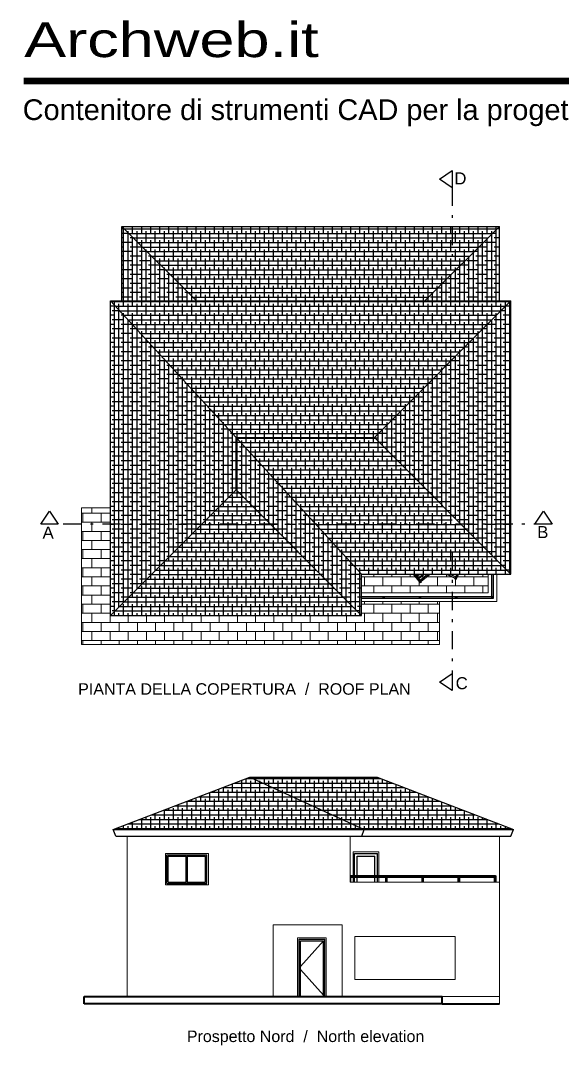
# Model space of a CAD drawing. Header units: millimetres. Extents: x 2491 to 2548.8, y 1338.3 to 1412.1.
# Drawn here: x 2491 to 2509.93, y 1376.28 to 1412.05 of the extents above; entities that cross this region are included whole.
import ezdxf

# ---------------------------------------------------------------- set-up
doc = ezdxf.new("R2010")
doc.units = ezdxf.units.MM
doc.linetypes.add('TRATTOPUNTO', pattern=[25.4, 12.7, -6.35, 0, -6.35])
for name, color, linetype, lineweight in [('ARREDI attrezzature - furniture', 175, 'Continuous', 9), ('MURATURA sezioni - section wall', 7, 'Continuous', 40), ('PAVIMENTAZIONE - flooring', 250, 'Continuous', 5), ('PROIEZIONI - projections', 145, 'Continuous', 13), ('PROIEZIONI finissime - fine lines', 251, 'Continuous', 9)]:
    doc.layers.add(name, color=color, linetype=linetype, lineweight=lineweight)
for name, color, linetype in [('COPERTURA - roof', 25, 'Continuous'), ('LINEA SEZIONE', 2, 'Continuous'), ('SCRITTE - txt', 252, 'Continuous'), ('www.archweb.it - blocchi dwg', 2, 'Continuous')]:
    doc.layers.add(name, color=color, linetype=linetype)
doc.styles.get("Standard").update_dxf_attribs({"font": 'arial.ttf'})

msp = doc.modelspace()

# ---------------------------------------------------------------- hatches: boundary and pattern name
at = {"layer": 'COPERTURA - roof'}
h = msp.add_hatch(dxfattribs=at)
h.set_pattern_fill('ANSI38', color=256, scale=0.05, angle=315, style=0)
h.paths.add_polyline_path([(2503.361, 1397.498), (2506.077, 1400.214), (2506.077, 1402.263), (2494.146, 1402.263), (2498.529, 1397.498)])
h.paths.add_polyline_path([(2498.529, 1397.498), (2501.308, 1394.477), (2506.077, 1394.477), (2506.077, 1394.782), (2503.361, 1397.498)])
h.paths.add_polyline_path([(2506.077, 1392.733), (2506.077, 1394.477), (2501.308, 1394.477), (2502.911, 1392.733)])
h.paths.add_polyline_path([(2508.125, 1392.733), (2506.382, 1394.477), (2506.077, 1394.477), (2506.077, 1392.733)])
h.paths.add_polyline_path([(2502.911, 1391.283), (2499.718, 1394.477), (2497.34, 1394.477), (2494.146, 1391.283)])
h.paths.add_polyline_path([(2494.545, 1404.861), (2497.143, 1402.263), (2505.126, 1402.263), (2506.077, 1403.214), (2506.077, 1404.862)])
h.paths.add_polyline_path([(2499.718, 1394.477), (2498.529, 1395.666), (2497.34, 1394.477)])
h.paths.add_polyline_path([(2508.125, 1402.263), (2506.077, 1402.263), (2506.077, 1400.214)])
h.paths.add_polyline_path([(2507.725, 1404.862), (2506.077, 1404.862), (2506.077, 1403.214)])
at = {"layer": 'COPERTURA - roof', "linetype": 'Continuous', "lineweight": -3}
h = msp.add_hatch(dxfattribs=at)
h.set_pattern_fill('ANSI38', color=256, scale=0.05, angle=45, style=0)
h.paths.add_polyline_path([(2498.529, 1397.498), (2494.146, 1402.263), (2494.146, 1394.477), (2497.34, 1394.477), (2498.529, 1395.666)])
h.paths.add_polyline_path([(2497.34, 1394.477), (2494.146, 1394.477), (2494.146, 1391.283)])
h.paths.add_polyline_path([(2501.308, 1394.477), (2499.718, 1394.477), (2502.911, 1391.283), (2502.911, 1392.733)])
h.paths.add_polyline_path([(2498.529, 1397.498), (2498.529, 1395.666), (2499.718, 1394.477), (2501.308, 1394.477)])
h.paths.add_polyline_path([(2506.077, 1400.214), (2503.361, 1397.498), (2506.077, 1394.782)])
h.paths.add_polyline_path([(2508.125, 1402.263), (2506.077, 1400.214), (2506.077, 1394.782), (2506.382, 1394.477), (2508.125, 1394.477)])
h.paths.add_polyline_path([(2507.725, 1404.862), (2506.077, 1403.214), (2506.077, 1402.263), (2507.725, 1402.263)])
h.paths.add_polyline_path([(2494.545, 1404.861), (2494.545, 1402.263), (2497.143, 1402.263)])
h.paths.add_polyline_path([(2506.077, 1403.214), (2505.126, 1402.263), (2506.077, 1402.263)])
h.paths.add_polyline_path([(2508.125, 1394.477), (2506.382, 1394.477), (2508.125, 1392.733)])
at = {"layer": 'COPERTURA - roof'}
h = msp.add_hatch(dxfattribs=at)
h.set_pattern_fill('ANSI38', color=256, scale=0.05, angle=315, style=0)
h.set_pattern_definition([(0, (0, 2.0912), (4e-17, 0.15875), []), (90, (0, 2.0912), (-0.15875, 0.3175), [0.396875, -0.238125])])
h.paths.add_polyline_path([(2503.005, 1383.815), (2498.622, 1385.497), (2494.24, 1383.815)])
h.paths.add_polyline_path([(2499.004, 1385.644), (2498.622, 1385.497), (2503.005, 1383.815), (2508.219, 1383.815), (2503.454, 1385.644)])

# ---------------------------------------------------------------- linework, layer by layer
at = {"layer": 'ARREDI attrezzature - furniture', "linetype": 'Continuous', "lineweight": -3}
for p, q in [((2504.965, 1392.431), (2504.719, 1392.733)), ((2505.004, 1392.462), (2504.783, 1392.733)), ((2504.831, 1392.675), (2504.902, 1392.733)), ((2504.846, 1392.656), (2504.941, 1392.733)), ((2504.894, 1392.598), (2505.06, 1392.733)), ((2504.91, 1392.578), (2505.1, 1392.733)), ((2504.957, 1392.52), (2505.219, 1392.733)), ((2504.988, 1392.481), (2505.298, 1392.733)), ((2505.872, 1392.733), (2506.18, 1392.592)), ((2505.992, 1392.733), (2506.201, 1392.638)), ((2506.17, 1392.57), (2506.245, 1392.733)), ((2506.173, 1392.733), (2506.232, 1392.706)), ((2506.216, 1392.549), (2506.3, 1392.733)), ((2506.233, 1392.733), (2506.243, 1392.729)), ((2504.965, 1392.431), (2505.004, 1392.462)), ((2506.17, 1392.57), (2506.216, 1392.549))]:
    msp.add_line(p, q, dxfattribs=at)
at = {"layer": 'LINEA SEZIONE'}
for p, q in [((2505.627, 1406.515), (2506.077, 1406.815)), ((2506.077, 1406.815), (2506.077, 1406.215)), ((2506.077, 1406.215), (2505.627, 1406.515)), ((2491.711, 1394.477), (2492.011, 1394.927)), ((2492.011, 1394.927), (2492.311, 1394.477)), ((2508.966, 1394.477), (2509.266, 1394.927)), ((2509.266, 1394.927), (2509.566, 1394.477)), ((2492.311, 1394.477), (2491.711, 1394.477)), ((2509.566, 1394.477), (2508.966, 1394.477)), ((2505.627, 1388.963), (2506.077, 1389.263)), ((2506.077, 1389.263), (2506.077, 1388.663)), ((2506.077, 1388.663), (2505.627, 1388.963))]:
    msp.add_line(p, q, dxfattribs=at)
at = {"layer": 'LINEA SEZIONE', "linetype": 'TRATTOPUNTO', "ltscale": 0.05}
for p, q in [((2506.077, 1406.215), (2506.077, 1403.798)), ((2509.566, 1394.477), (2491.711, 1394.477)), ((2506.077, 1393.481), (2506.077, 1388.663))]:
    msp.add_line(p, q, dxfattribs=at)
at = {"layer": 'MURATURA sezioni - section wall'}
for p, q in [((2493.229, 1377.984), (2505.729, 1377.984)), ((2493.229, 1377.734), (2493.229, 1377.984)), ((2493.229, 1377.984), (2494.729, 1377.984)), ((2505.729, 1377.734), (2505.729, 1377.984)), ((2505.729, 1377.734), (2493.229, 1377.734)), ((2505.729, 1377.734), (2507.729, 1377.734))]:
    msp.add_line(p, q, dxfattribs=at)
at = {"layer": 'PAVIMENTAZIONE - flooring'}
for p, q in [((2493.135, 1394.857), (2494.146, 1394.857)), ((2493.177, 1394.54), (2493.177, 1394.857)), ((2493.494, 1394.857), (2493.494, 1395.047)), ((2493.812, 1394.54), (2493.812, 1394.857)), ((2494.129, 1394.857), (2494.129, 1395.047)), ((2493.135, 1394.54), (2494.146, 1394.54)), ((2493.494, 1394.222), (2493.494, 1394.54)), ((2494.129, 1394.222), (2494.129, 1394.54)), ((2493.135, 1394.222), (2494.146, 1394.222)), ((2493.177, 1393.905), (2493.177, 1394.222)), ((2493.812, 1393.905), (2493.812, 1394.222)), ((2493.135, 1393.905), (2494.146, 1393.905)), ((2493.494, 1393.587), (2493.494, 1393.905)), ((2494.129, 1393.587), (2494.129, 1393.905)), ((2493.135, 1393.587), (2494.146, 1393.587)), ((2493.177, 1393.27), (2493.177, 1393.587)), ((2493.812, 1393.27), (2493.812, 1393.587)), ((2493.135, 1393.27), (2494.146, 1393.27)), ((2493.494, 1392.952), (2493.494, 1393.27)), ((2494.129, 1392.952), (2494.129, 1393.27)), ((2493.135, 1392.952), (2494.146, 1392.952)), ((2493.177, 1392.635), (2493.177, 1392.952)), ((2493.812, 1392.635), (2493.812, 1392.952)), ((2503.337, 1392.635), (2503.337, 1392.733)), ((2503.972, 1392.635), (2503.972, 1392.733)), ((2504.607, 1392.635), (2504.607, 1392.733)), ((2505.242, 1392.635), (2505.242, 1392.688)), ((2505.877, 1392.635), (2505.877, 1392.733)), ((2506.512, 1392.635), (2506.512, 1392.733)), ((2507.147, 1392.635), (2507.147, 1392.733)), ((2493.135, 1392.635), (2494.146, 1392.635)), ((2493.135, 1392.317), (2494.146, 1392.317)), ((2493.177, 1392), (2493.177, 1392.317)), ((2493.494, 1392.317), (2493.494, 1392.635)), ((2493.812, 1392), (2493.812, 1392.317)), ((2494.129, 1392.317), (2494.129, 1392.635)), ((2502.911, 1392.635), (2504.799, 1392.635)), ((2502.911, 1392.317), (2507.335, 1392.317)), ((2503.019, 1392.317), (2503.019, 1392.635)), ((2503.337, 1392.072), (2503.337, 1392.317)), ((2503.654, 1392.317), (2503.654, 1392.635)), ((2503.972, 1392.072), (2503.972, 1392.317)), ((2504.289, 1392.317), (2504.289, 1392.635)), ((2504.607, 1392.072), (2504.607, 1392.317)), ((2504.864, 1392.635), (2504.939, 1392.635)), ((2504.924, 1392.623), (2504.924, 1392.635)), ((2504.924, 1392.56), (2504.924, 1392.59)), ((2504.924, 1392.317), (2504.924, 1392.481)), ((2504.979, 1392.635), (2505.097, 1392.635)), ((2505.177, 1392.635), (2506.088, 1392.635)), ((2505.242, 1392.072), (2505.242, 1392.317)), ((2505.559, 1392.317), (2505.559, 1392.635)), ((2505.877, 1392.072), (2505.877, 1392.317)), ((2506.194, 1392.317), (2506.194, 1392.559)), ((2506.255, 1392.635), (2507.335, 1392.635)), ((2506.512, 1392.072), (2506.512, 1392.317)), ((2506.829, 1392.317), (2506.829, 1392.635)), ((2507.147, 1392.072), (2507.147, 1392.317)), ((2493.135, 1392), (2494.146, 1392)), ((2493.494, 1391.682), (2493.494, 1392)), ((2494.129, 1391.682), (2494.129, 1392)), ((2493.135, 1391.682), (2494.146, 1391.682)), ((2493.177, 1391.365), (2493.177, 1391.682)), ((2493.812, 1391.365), (2493.812, 1391.682)), ((2502.911, 1391.682), (2505.635, 1391.682)), ((2503.019, 1391.682), (2503.019, 1391.772)), ((2503.337, 1391.365), (2503.337, 1391.682)), ((2503.654, 1391.682), (2503.654, 1391.772)), ((2503.972, 1391.365), (2503.972, 1391.682)), ((2504.289, 1391.682), (2504.289, 1391.772)), ((2504.607, 1391.365), (2504.607, 1391.682)), ((2504.924, 1391.682), (2504.924, 1391.772)), ((2505.242, 1391.365), (2505.242, 1391.682)), ((2505.559, 1391.682), (2505.559, 1391.772)), ((2493.135, 1391.365), (2494.146, 1391.365)), ((2493.494, 1391.047), (2493.494, 1391.365)), ((2494.129, 1391.047), (2494.129, 1391.365)), ((2494.764, 1391.047), (2494.764, 1391.283)), ((2495.399, 1391.047), (2495.399, 1391.283)), ((2496.034, 1391.047), (2496.034, 1391.283)), ((2496.669, 1391.047), (2496.669, 1391.283)), ((2497.304, 1391.047), (2497.304, 1391.283)), ((2497.939, 1391.047), (2497.939, 1391.283)), ((2498.574, 1391.047), (2498.574, 1391.283)), ((2499.209, 1391.047), (2499.209, 1391.283)), ((2499.844, 1391.047), (2499.844, 1391.283)), ((2500.479, 1391.047), (2500.479, 1391.283)), ((2501.114, 1391.047), (2501.114, 1391.283)), ((2501.749, 1391.047), (2501.749, 1391.283)), ((2502.384, 1391.047), (2502.384, 1391.283)), ((2502.911, 1391.365), (2505.635, 1391.365)), ((2503.019, 1391.047), (2503.019, 1391.365)), ((2503.654, 1391.047), (2503.654, 1391.365)), ((2504.289, 1391.047), (2504.289, 1391.365)), ((2504.924, 1391.047), (2504.924, 1391.365)), ((2505.559, 1391.047), (2505.559, 1391.365)), ((2493.135, 1391.047), (2505.635, 1391.047)), ((2493.177, 1390.73), (2493.177, 1391.047)), ((2493.812, 1390.73), (2493.812, 1391.047)), ((2494.447, 1390.73), (2494.447, 1391.047)), ((2495.082, 1390.73), (2495.082, 1391.047)), ((2495.717, 1390.73), (2495.717, 1391.047)), ((2496.352, 1390.73), (2496.352, 1391.047)), ((2496.987, 1390.73), (2496.987, 1391.047)), ((2497.622, 1390.73), (2497.622, 1391.047)), ((2498.257, 1390.73), (2498.257, 1391.047)), ((2498.892, 1390.73), (2498.892, 1391.047)), ((2499.527, 1390.73), (2499.527, 1391.047)), ((2500.162, 1390.73), (2500.162, 1391.047)), ((2500.797, 1390.73), (2500.797, 1391.047)), ((2501.432, 1390.73), (2501.432, 1391.047)), ((2502.067, 1390.73), (2502.067, 1391.047)), ((2502.702, 1390.73), (2502.702, 1391.047)), ((2503.337, 1390.73), (2503.337, 1391.047)), ((2503.972, 1390.73), (2503.972, 1391.047)), ((2504.607, 1390.73), (2504.607, 1391.047)), ((2505.242, 1390.73), (2505.242, 1391.047)), ((2493.135, 1390.73), (2505.635, 1390.73)), ((2493.494, 1390.412), (2493.494, 1390.73)), ((2494.129, 1390.412), (2494.129, 1390.73)), ((2494.764, 1390.412), (2494.764, 1390.73)), ((2495.399, 1390.412), (2495.399, 1390.73)), ((2496.034, 1390.412), (2496.034, 1390.73)), ((2496.669, 1390.412), (2496.669, 1390.73)), ((2497.304, 1390.412), (2497.304, 1390.73)), ((2497.939, 1390.412), (2497.939, 1390.73)), ((2498.574, 1390.412), (2498.574, 1390.73)), ((2499.209, 1390.412), (2499.209, 1390.73)), ((2499.844, 1390.412), (2499.844, 1390.73)), ((2500.479, 1390.412), (2500.479, 1390.73)), ((2501.114, 1390.412), (2501.114, 1390.73)), ((2501.749, 1390.412), (2501.749, 1390.73)), ((2502.384, 1390.412), (2502.384, 1390.73)), ((2503.019, 1390.412), (2503.019, 1390.73)), ((2503.654, 1390.412), (2503.654, 1390.73)), ((2504.289, 1390.412), (2504.289, 1390.73)), ((2504.924, 1390.412), (2504.924, 1390.73)), ((2505.559, 1390.412), (2505.559, 1390.73)), ((2493.135, 1390.412), (2505.635, 1390.412)), ((2493.177, 1390.272), (2493.177, 1390.412)), ((2493.812, 1390.272), (2493.812, 1390.412)), ((2494.447, 1390.272), (2494.447, 1390.412)), ((2495.082, 1390.272), (2495.082, 1390.412)), ((2495.717, 1390.272), (2495.717, 1390.412)), ((2496.352, 1390.272), (2496.352, 1390.412)), ((2496.987, 1390.272), (2496.987, 1390.412)), ((2497.622, 1390.272), (2497.622, 1390.412)), ((2498.257, 1390.272), (2498.257, 1390.412)), ((2498.892, 1390.272), (2498.892, 1390.412)), ((2499.527, 1390.272), (2499.527, 1390.412)), ((2500.162, 1390.272), (2500.162, 1390.412)), ((2500.797, 1390.272), (2500.797, 1390.412)), ((2501.432, 1390.272), (2501.432, 1390.412)), ((2502.067, 1390.272), (2502.067, 1390.412)), ((2502.702, 1390.272), (2502.702, 1390.412)), ((2503.337, 1390.272), (2503.337, 1390.412)), ((2503.972, 1390.272), (2503.972, 1390.412)), ((2504.607, 1390.272), (2504.607, 1390.412)), ((2505.242, 1390.272), (2505.242, 1390.412))]:
    msp.add_line(p, q, dxfattribs=at)
at = {"layer": 'PROIEZIONI - projections', "linetype": 'Continuous', "lineweight": -3}
for p, q in [((2494.545, 1404.861), (2507.725, 1404.862)), ((2494.545, 1402.263), (2494.545, 1404.861)), ((2494.545, 1404.861), (2497.143, 1402.263)), ((2505.126, 1402.263), (2507.725, 1404.862)), ((2507.725, 1402.263), (2507.725, 1404.862)), ((2494.146, 1391.283), (2494.146, 1402.263)), ((2494.146, 1402.263), (2508.125, 1402.263)), ((2494.146, 1402.263), (2498.529, 1397.498)), ((2503.361, 1397.498), (2508.125, 1402.263)), ((2508.125, 1392.733), (2508.125, 1402.263)), ((2498.529, 1395.666), (2498.529, 1397.498)), ((2498.529, 1397.498), (2503.361, 1397.498)), ((2502.911, 1392.733), (2498.529, 1397.498)), ((2508.125, 1392.733), (2503.361, 1397.498)), ((2494.146, 1391.283), (2498.529, 1395.666)), ((2502.911, 1391.283), (2498.529, 1395.666)), ((2502.911, 1391.283), (2502.911, 1392.733)), ((2502.911, 1392.733), (2508.125, 1392.733)), ((2494.146, 1391.283), (2502.911, 1391.283)), ((2494.24, 1383.815), (2499.004, 1385.644)), ((2499.004, 1385.644), (2503.454, 1385.644)), ((2499.004, 1385.644), (2503.005, 1383.815)), ((2503.454, 1385.644), (2508.219, 1383.815)), ((2494.24, 1383.815), (2503.005, 1383.815)), ((2494.329, 1383.581), (2494.24, 1383.815)), ((2502.915, 1383.581), (2503.005, 1383.815)), ((2503.005, 1383.815), (2508.219, 1383.815)), ((2508.129, 1383.581), (2508.219, 1383.815)), ((2494.329, 1383.581), (2502.915, 1383.581)), ((2502.915, 1383.581), (2508.129, 1383.581)), ((2502.515, 1381.984), (2502.515, 1381.984))]:
    msp.add_line(p, q, dxfattribs=at)
at = {"layer": 'PROIEZIONI - projections'}
for p, q in [((2493.135, 1395.047), (2494.146, 1395.047)), ((2493.135, 1390.272), (2493.135, 1395.047)), ((2507.335, 1392.072), (2507.335, 1392.733)), ((2507.635, 1391.772), (2507.635, 1392.733)), ((2502.911, 1392.072), (2507.335, 1392.072)), ((2502.911, 1391.772), (2507.635, 1391.772)), ((2505.635, 1390.272), (2505.635, 1391.772)), ((2493.135, 1390.272), (2505.635, 1390.272)), ((2494.729, 1377.984), (2494.729, 1383.581)), ((2502.515, 1381.984), (2502.515, 1383.581)), ((2507.729, 1377.984), (2507.729, 1383.581)), ((2502.615, 1382.209), (2502.615, 1383.034)), ((2502.615, 1383.034), (2503.515, 1383.034)), ((2503.515, 1382.209), (2503.515, 1383.034)), ((2496.061, 1381.884), (2496.061, 1382.984)), ((2496.061, 1382.984), (2497.561, 1382.984)), ((2497.561, 1381.884), (2497.561, 1382.984)), ((2502.515, 1381.984), (2507.729, 1381.984)), ((2502.615, 1381.984), (2502.615, 1382.159)), ((2503.515, 1381.984), (2503.515, 1382.159)), ((2496.061, 1381.884), (2497.561, 1381.884)), ((2499.829, 1377.984), (2499.829, 1380.484)), ((2499.829, 1380.484), (2502.229, 1380.484)), ((2502.229, 1377.984), (2502.229, 1380.484)), ((2500.679, 1380.034), (2501.679, 1380.034)), ((2500.679, 1377.984), (2500.679, 1380.034)), ((2501.679, 1377.984), (2501.679, 1380.034)), ((2502.679, 1378.584), (2502.679, 1380.084)), ((2502.679, 1380.084), (2506.179, 1380.084)), ((2506.179, 1378.584), (2506.179, 1380.084)), ((2502.679, 1378.584), (2506.179, 1378.584)), ((2507.729, 1377.734), (2507.729, 1377.984))]:
    msp.add_line(p, q, dxfattribs=at)
at = {"layer": 'PROIEZIONI finissime - fine lines', "linetype": 'Continuous', "lineweight": -3}
for p, q in [((2507.463, 1391.944), (2507.463, 1392.733)), ((2507.513, 1391.894), (2507.513, 1392.733)), ((2502.911, 1391.944), (2507.463, 1391.944)), ((2503.668, 1391.935), (2503.672, 1391.938)), ((2503.672, 1391.938), (2503.675, 1391.941)), ((2503.675, 1391.941), (2503.68, 1391.943)), ((2503.68, 1391.943), (2503.684, 1391.944)), ((2503.684, 1391.944), (2503.689, 1391.944)), ((2503.689, 1391.944), (2503.694, 1391.943)), ((2503.694, 1391.943), (2503.698, 1391.942)), ((2503.698, 1391.942), (2503.702, 1391.94)), ((2503.702, 1391.94), (2503.706, 1391.936)), ((2503.709, 1391.933), (2503.706, 1391.936)), ((2504.935, 1391.935), (2504.938, 1391.938)), ((2504.938, 1391.938), (2504.942, 1391.941)), ((2504.942, 1391.941), (2504.947, 1391.943)), ((2504.947, 1391.943), (2504.951, 1391.944)), ((2504.951, 1391.944), (2504.956, 1391.944)), ((2504.956, 1391.944), (2504.961, 1391.943)), ((2504.961, 1391.943), (2504.965, 1391.942)), ((2504.965, 1391.942), (2504.969, 1391.94)), ((2504.969, 1391.94), (2504.973, 1391.936)), ((2504.976, 1391.933), (2504.973, 1391.936)), ((2506.202, 1391.935), (2506.205, 1391.938)), ((2506.205, 1391.938), (2506.209, 1391.941)), ((2506.209, 1391.941), (2506.213, 1391.943)), ((2506.213, 1391.943), (2506.218, 1391.944)), ((2506.218, 1391.944), (2506.223, 1391.944)), ((2506.223, 1391.944), (2506.228, 1391.943)), ((2506.228, 1391.943), (2506.232, 1391.942)), ((2506.232, 1391.942), (2506.236, 1391.94)), ((2506.236, 1391.94), (2506.24, 1391.936)), ((2506.243, 1391.933), (2506.24, 1391.936)), ((2507.469, 1391.935), (2507.472, 1391.938)), ((2507.472, 1391.938), (2507.476, 1391.941)), ((2507.476, 1391.941), (2507.48, 1391.943)), ((2507.48, 1391.943), (2507.485, 1391.944)), ((2507.485, 1391.944), (2507.49, 1391.944)), ((2507.49, 1391.944), (2507.494, 1391.943)), ((2507.494, 1391.943), (2507.499, 1391.942)), ((2507.499, 1391.942), (2507.503, 1391.94)), ((2507.503, 1391.94), (2507.507, 1391.936)), ((2507.51, 1391.933), (2507.507, 1391.936)), ((2502.911, 1391.894), (2507.513, 1391.894)), ((2503.663, 1391.922), (2503.664, 1391.926)), ((2503.663, 1391.917), (2503.663, 1391.922)), ((2503.664, 1391.912), (2503.663, 1391.917)), ((2503.664, 1391.926), (2503.666, 1391.931)), ((2503.666, 1391.908), (2503.664, 1391.912)), ((2503.666, 1391.931), (2503.668, 1391.935)), ((2503.668, 1391.904), (2503.666, 1391.908)), ((2503.672, 1391.9), (2503.668, 1391.904)), ((2503.672, 1391.9), (2503.675, 1391.898)), ((2503.675, 1391.898), (2503.68, 1391.896)), ((2503.68, 1391.896), (2503.684, 1391.894)), ((2503.684, 1391.894), (2503.689, 1391.894)), ((2503.689, 1391.894), (2503.694, 1391.895)), ((2503.694, 1391.895), (2503.698, 1391.896)), ((2503.698, 1391.896), (2503.702, 1391.899)), ((2503.702, 1391.899), (2503.706, 1391.902)), ((2503.706, 1391.902), (2503.709, 1391.906)), ((2503.711, 1391.928), (2503.709, 1391.933)), ((2503.709, 1391.906), (2503.711, 1391.91)), ((2503.712, 1391.924), (2503.711, 1391.928)), ((2503.711, 1391.91), (2503.712, 1391.914)), ((2503.713, 1391.919), (2503.712, 1391.924)), ((2503.712, 1391.914), (2503.713, 1391.919)), ((2504.93, 1391.922), (2504.931, 1391.926)), ((2504.93, 1391.917), (2504.93, 1391.922)), ((2504.931, 1391.912), (2504.93, 1391.917)), ((2504.931, 1391.926), (2504.933, 1391.931)), ((2504.933, 1391.908), (2504.931, 1391.912)), ((2504.933, 1391.931), (2504.935, 1391.935)), ((2504.935, 1391.904), (2504.933, 1391.908)), ((2504.938, 1391.9), (2504.935, 1391.904)), ((2504.938, 1391.9), (2504.942, 1391.898)), ((2504.942, 1391.898), (2504.947, 1391.896)), ((2504.947, 1391.896), (2504.951, 1391.894)), ((2504.951, 1391.894), (2504.956, 1391.894)), ((2504.956, 1391.894), (2504.961, 1391.895)), ((2504.961, 1391.895), (2504.965, 1391.896)), ((2504.965, 1391.896), (2504.969, 1391.899)), ((2504.969, 1391.899), (2504.973, 1391.902)), ((2504.973, 1391.902), (2504.976, 1391.906)), ((2504.978, 1391.928), (2504.976, 1391.933)), ((2504.976, 1391.906), (2504.978, 1391.91)), ((2504.979, 1391.924), (2504.978, 1391.928)), ((2504.978, 1391.91), (2504.979, 1391.914)), ((2504.98, 1391.919), (2504.979, 1391.924)), ((2504.979, 1391.914), (2504.98, 1391.919)), ((2506.197, 1391.922), (2506.198, 1391.926)), ((2506.197, 1391.917), (2506.197, 1391.922)), ((2506.198, 1391.912), (2506.197, 1391.917)), ((2506.198, 1391.926), (2506.199, 1391.931)), ((2506.199, 1391.908), (2506.198, 1391.912)), ((2506.199, 1391.931), (2506.202, 1391.935)), ((2506.202, 1391.904), (2506.199, 1391.908)), ((2506.205, 1391.9), (2506.202, 1391.904)), ((2506.205, 1391.9), (2506.209, 1391.898)), ((2506.209, 1391.898), (2506.213, 1391.896)), ((2506.213, 1391.896), (2506.218, 1391.894)), ((2506.218, 1391.894), (2506.223, 1391.894)), ((2506.223, 1391.894), (2506.228, 1391.895)), ((2506.228, 1391.895), (2506.232, 1391.896)), ((2506.232, 1391.896), (2506.236, 1391.899)), ((2506.236, 1391.899), (2506.24, 1391.902)), ((2506.24, 1391.902), (2506.243, 1391.906)), ((2506.245, 1391.928), (2506.243, 1391.933)), ((2506.243, 1391.906), (2506.245, 1391.91)), ((2506.246, 1391.924), (2506.245, 1391.928)), ((2506.245, 1391.91), (2506.246, 1391.914)), ((2506.247, 1391.919), (2506.246, 1391.924)), ((2506.246, 1391.914), (2506.247, 1391.919)), ((2507.464, 1391.926), (2507.466, 1391.931)), ((2507.464, 1391.922), (2507.464, 1391.926)), ((2507.464, 1391.917), (2507.464, 1391.922)), ((2507.464, 1391.912), (2507.464, 1391.917)), ((2507.466, 1391.908), (2507.464, 1391.912)), ((2507.466, 1391.931), (2507.469, 1391.935)), ((2507.469, 1391.904), (2507.466, 1391.908)), ((2507.472, 1391.9), (2507.469, 1391.904)), ((2507.472, 1391.9), (2507.476, 1391.898)), ((2507.476, 1391.898), (2507.48, 1391.896)), ((2507.48, 1391.896), (2507.485, 1391.894)), ((2507.485, 1391.894), (2507.49, 1391.894)), ((2507.49, 1391.894), (2507.494, 1391.895)), ((2507.494, 1391.895), (2507.499, 1391.896)), ((2507.499, 1391.896), (2507.503, 1391.899)), ((2507.503, 1391.899), (2507.507, 1391.902)), ((2507.507, 1391.902), (2507.51, 1391.906)), ((2507.512, 1391.928), (2507.51, 1391.933)), ((2507.51, 1391.906), (2507.512, 1391.91)), ((2507.513, 1391.924), (2507.512, 1391.928)), ((2507.512, 1391.91), (2507.513, 1391.914)), ((2507.513, 1391.919), (2507.513, 1391.924)), ((2507.513, 1391.914), (2507.513, 1391.919)), ((2496.111, 1381.934), (2496.111, 1382.934)), ((2496.111, 1382.934), (2497.511, 1382.934)), ((2496.111, 1382.934), (2496.836, 1382.934)), ((2496.161, 1381.984), (2496.161, 1382.884)), ((2496.161, 1382.884), (2496.786, 1382.884)), ((2496.786, 1381.984), (2496.786, 1382.884)), ((2496.836, 1381.934), (2496.836, 1382.934)), ((2496.836, 1382.884), (2497.461, 1382.884)), ((2497.461, 1381.984), (2497.461, 1382.884)), ((2497.511, 1381.934), (2497.511, 1382.934)), ((2502.665, 1382.209), (2502.665, 1382.984)), ((2502.665, 1382.984), (2503.465, 1382.984)), ((2502.753, 1382.209), (2502.753, 1382.884)), ((2502.753, 1382.884), (2503.376, 1382.884)), ((2503.376, 1382.209), (2503.376, 1382.884)), ((2503.465, 1382.209), (2503.465, 1382.984)), ((2496.111, 1381.934), (2497.511, 1381.934)), ((2496.111, 1381.934), (2496.836, 1381.934)), ((2496.161, 1381.984), (2496.786, 1381.984)), ((2496.836, 1381.984), (2497.461, 1381.984)), ((2502.515, 1382.209), (2507.582, 1382.209)), ((2502.515, 1382.202), (2507.6, 1382.202)), ((2502.515, 1382.184), (2507.607, 1382.184)), ((2502.532, 1381.984), (2502.532, 1382.167)), ((2502.532, 1382.167), (2503.764, 1382.167)), ((2502.54, 1382.159), (2502.54, 1382.167)), ((2502.54, 1381.984), (2502.54, 1382.159)), ((2502.54, 1382.159), (2503.756, 1382.159)), ((2502.665, 1381.984), (2502.665, 1382.159)), ((2502.753, 1381.984), (2502.753, 1382.159)), ((2503.376, 1381.984), (2503.376, 1382.159)), ((2503.465, 1381.984), (2503.465, 1382.159)), ((2503.756, 1382.159), (2503.756, 1382.165)), ((2503.756, 1381.984), (2503.756, 1382.159)), ((2503.764, 1381.984), (2503.764, 1382.167)), ((2503.781, 1381.984), (2503.781, 1382.184)), ((2503.799, 1381.984), (2503.799, 1382.167)), ((2503.799, 1382.167), (2505.031, 1382.167)), ((2503.806, 1382.159), (2503.806, 1382.165)), ((2503.806, 1381.984), (2503.806, 1382.159)), ((2503.806, 1382.159), (2505.023, 1382.159)), ((2505.023, 1382.159), (2505.023, 1382.163)), ((2505.023, 1381.984), (2505.023, 1382.159)), ((2505.031, 1381.984), (2505.031, 1382.167)), ((2505.048, 1381.984), (2505.048, 1382.184)), ((2505.066, 1381.984), (2505.066, 1382.167)), ((2505.066, 1382.167), (2506.297, 1382.167)), ((2505.073, 1382.159), (2505.073, 1382.163)), ((2505.073, 1381.984), (2505.073, 1382.159)), ((2505.073, 1382.159), (2506.29, 1382.159)), ((2506.29, 1382.159), (2506.29, 1382.161)), ((2506.29, 1381.984), (2506.29, 1382.159)), ((2506.297, 1381.984), (2506.297, 1382.167)), ((2506.315, 1381.984), (2506.315, 1382.184)), ((2506.333, 1381.984), (2506.333, 1382.167)), ((2506.333, 1382.167), (2507.564, 1382.167)), ((2506.34, 1382.159), (2506.34, 1382.161)), ((2506.34, 1381.984), (2506.34, 1382.159)), ((2506.34, 1382.159), (2507.557, 1382.159)), ((2507.557, 1382.159), (2507.557, 1382.16)), ((2507.557, 1381.984), (2507.557, 1382.159)), ((2507.564, 1381.984), (2507.564, 1382.167)), ((2507.582, 1382.209), (2507.6, 1382.202)), ((2507.582, 1381.984), (2507.582, 1382.184)), ((2507.607, 1382.184), (2507.6, 1382.202)), ((2507.6, 1382.167), (2507.607, 1382.184)), ((2507.6, 1381.984), (2507.6, 1382.167)), ((2507.607, 1381.984), (2507.607, 1382.184)), ((2500.729, 1377.984), (2500.729, 1379.984)), ((2500.729, 1379.984), (2501.629, 1379.984)), ((2500.779, 1377.984), (2500.779, 1379.934)), ((2500.779, 1379.934), (2501.579, 1379.934)), ((2500.779, 1379.04), (2501.579, 1379.929)), ((2501.579, 1377.984), (2501.579, 1379.934)), ((2501.629, 1377.984), (2501.629, 1379.984)), ((2501.579, 1378.04), (2500.779, 1378.929))]:
    msp.add_line(p, q, dxfattribs=at)
at = {"layer": 'PROIEZIONI finissime - fine lines'}
msp.add_line((2507.729, 1377.984), (2505.729, 1377.984), dxfattribs=at)
at = {"layer": 'www.archweb.it - blocchi dwg', "color": 7, "ltscale": 0.02, "const_width": 0.225}
msp.add_lwpolyline([(2491.112, 1409.94), (2548.699, 1409.94)], dxfattribs=at)

# ---------------------------------------------------------------- texts
at = {"layer": 'LINEA SEZIONE'}
for s, p in [('D', (2506.149, 1406.33)), ('A', (2491.77, 1393.969)), ('B', (2509.045, 1393.986)), ('C', (2506.197, 1388.713))]:
    msp.add_text(s, height=0.42, dxfattribs=at).set_placement(p)
at = {"layer": 'SCRITTE - txt'}
for s, p in [('PIANTA DELLA COPERTURA  /  ROOF PLAN', (2493.015, 1388.521)), ('Prospetto Nord  /  North elevation', (2496.81, 1376.399))]:
    msp.add_text(s, height=0.4, dxfattribs=at).set_placement(p)
at = {"layer": 'www.archweb.it - blocchi dwg', "color": 7, "width": 1.3}
msp.add_text('Archweb.it', height=1.2131, dxfattribs=at).set_placement((2491.128, 1410.774))
at = {"layer": 'www.archweb.it - blocchi dwg', "color": 253}
msp.add_text('Contenitore di strumenti CAD per la progettazione architettonica', height=0.72208, dxfattribs=at).set_placement((2491.078, 1408.578))

doc.saveas('drawing.dxf')
